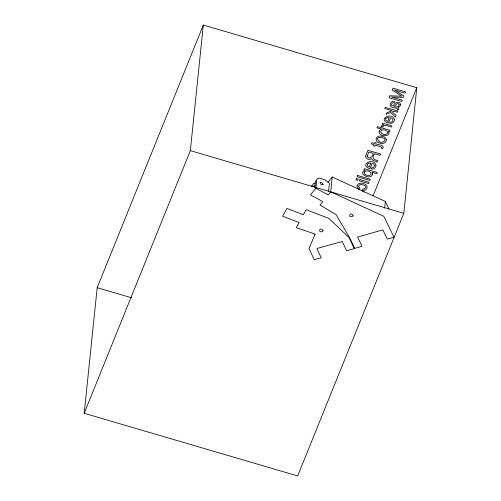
<?xml version="1.0" encoding="UTF-8"?>
<svg xmlns="http://www.w3.org/2000/svg" width="501" height="501" viewBox="0 0 501 501"><rect width="100%" height="100%" fill="white"/><g stroke="black" fill="none" stroke-linecap="round" stroke-linejoin="round"><path stroke-width="0.75" d="M84.206 413.281L97.188 287.693L203.318 25.05L416.794 87.719L403.812 213.307L297.682 475.95L84.206 413.281L190.336 150.638L203.318 25.05M312.63 186.704L312.856 184.531L313.557 183.56L315.248 183.028M314.684 187.944L315.361 181.443L316.118 180.504M389.026 209.023L385.325 201.458L332.232 177.016L330.698 191.845L383.791 216.288L393.993 237.224L387.323 239.127L382.852 229.878L357.589 237.054L362.054 246.298L354.746 248.364L349.366 237.292L336.052 214.635L320.007 205.041L322.776 201.615L310.482 194.927L315.893 188.244L316.776 179.696L317.534 178.757L319.788 178.049L325.731 180.297L329.395 183.297L328.556 191.432M384.636 208.134L385.325 201.458M373.107 195.822L416.794 87.719M311.365 186.378L312.06 185.408M327.923 182.333L332.232 177.016M330.698 191.845L328.193 194.933L315.893 188.244M315.235 185.051L314.196 185.652L313.92 186.979M190.336 150.638L403.812 213.307M97.188 287.693L131.644 297.807M362.749 191.294L364.133 192.108M367.302 156.011C368.273 160.464 373.64 156.725 373.139 153.331L368.824 152.066L367.302 156.011M353.036 215.349L353.036 215.624A1.622 1.296 5.9 0 1 352.635 216.351C347.268 218.643 350.324 210.677 353.036 215.349M375.969 165.305C376.151 167.779 373.489 169.438 371.228 169.006L371.711 167.804C374.861 168.367 375.6 163.576 372.118 163.414L369.963 168.749C358.534 165.224 373.458 156.763 375.969 165.305M394.419 119.651C394.6 122.125 391.932 123.785 389.672 123.352L390.16 122.15C393.31 122.714 394.049 117.923 390.567 117.76L388.413 123.096C376.984 119.57 391.907 111.109 394.419 119.651M379.088 131.6C378.806 137.186 391.87 137.161 388.444 131.124L389.621 131.475L390.079 130.341L377.41 126.628L376.927 127.811L381.512 129.158L380.115 129.822L379.088 131.6M386.352 139.61C386.515 146.223 373.32 143.518 376.639 137.618A3.995 3.194 5.9 0 1 378.637 136.241C381.424 135.621 385.526 136.491 386.352 139.61M365.717 155.974C365.216 159.024 369.625 160.339 371.692 158.673L372.675 160.201L376.295 161.535L376.89 162.199L377.842 160.621C373.665 159.681 371.316 158.059 374.566 153.751L379.977 155.341L380.528 153.989L367.897 150.281L365.717 155.974M400.681 104.427L400.061 106.181L397.913 107.571L398.959 108.529L398.383 109.913C397.306 109.813 397.299 109.6 397.437 108.823C395.32 107.521 392.17 108.047 390.392 106.162C389.183 103.694 391.882 100.357 394.575 101.515L394.112 102.655L392.214 103.031L391.513 104.559L391.888 105.648L393.542 105.93C394.018 102.454 399.648 100.388 400.681 104.427M357.044 186.015L357.482 188.113L359.405 189.328L359.887 188.138L358.459 186.597C358.935 183.335 363.588 184.581 365.323 186.071A1.998 1.597 5.9 0 1 365.805 187.318L364.603 188.833L362.743 188.977L362.261 190.167L363.989 190.274A3.319 2.655 5.9 0 0 365.899 189.603C371.072 184.562 358.44 180.028 357.044 186.015M381.793 147.288L381.493 148.208L382.714 148.572C385.451 144.689 377.428 144.958 375.744 143.837L376.138 142.854L374.88 142.478L374.479 143.468L371.911 142.71L371.41 143.95L373.978 144.701L373.508 145.866L374.773 146.236L375.243 145.077L381.793 147.288M399.178 104.784C398.89 106.995 396.166 107.471 394.475 106.494C395.364 104.934 397.938 101.716 399.178 104.784M382.783 126.897L381.098 126.628L381.662 125.588L383.816 124.762L382.225 124.298L382.695 123.133L391.901 125.839L391.406 127.06C389.07 126.847 384.323 123.478 382.783 126.897M364.152 172.162C363.676 175.206 369.03 176.496 370.959 174.617C372.55 171.286 365.624 169.457 364.152 172.162M387.868 132.577C387.16 135.946 380.992 134.493 380.597 131.663C381.53 128.425 387.317 129.765 387.868 132.577M372.656 173.991C371.366 180.936 356.988 173.703 365.079 170.221L363.864 169.864L364.34 168.674L377.172 172.438L376.677 173.665L371.98 172.281L372.656 173.991M377.616 138.702C379.107 147.325 392.202 137.919 379.357 137.387A2.211 1.772 5.9 0 0 377.898 138.195L377.616 138.702M323.013 230.56L322.876 231.099C322.068 232.414 319.619 231.994 319.494 230.391L320.026 229.42A1.779 1.422 5.9 0 1 321.949 229.207L323.013 230.56M367.339 164.303L367.408 165.875L369.243 167.127L370.878 163.088L368.68 163.119L367.339 164.303M385.789 118.649L385.858 120.221L387.693 121.474L389.327 117.434L387.129 117.459L385.789 118.649M323.151 184.393C322.387 185.733 320.308 184.08 320.101 182.953A1.722 0.921 38.4 0 1 320.252 182.389L322.03 182.683L323.151 184.393M356.462 178.588L355.96 179.828L357.714 180.347L358.215 179.101L356.462 178.588M357.695 175.525L357.2 176.753L369.826 180.454L370.32 179.233L357.695 175.525M385.244 107.364L384.768 108.542L392.095 110.696L386.916 112.687L386.284 114.253L390.861 112.474L395.427 117.109L396.059 115.543L392.333 111.911L393.936 111.235L397.393 112.249L397.869 111.072L385.244 107.364M389.897 95.835L389.127 97.751L401.752 101.459L402.272 100.175L391.613 97.075L403.411 97.357L403.95 96.017L394.462 90.023L405.096 93.18L405.616 91.89L392.991 88.182L392.208 90.117L401.727 96.123L389.897 95.835M359.925 179.602L359.424 180.848L368.586 183.535L369.087 182.295L359.925 179.602M315.085 234.136L308.998 248.521L314.246 259.668L321.247 257.796L316.882 248.496L342.239 241.501L346.611 250.807L354.263 248.628L349.022 237.48L328.875 218.386L306.098 209.687L303.349 214.716L286.898 208.435L282.652 216.219L299.11 222.507L296.316 227.623L315.085 234.136"/></g></svg>
